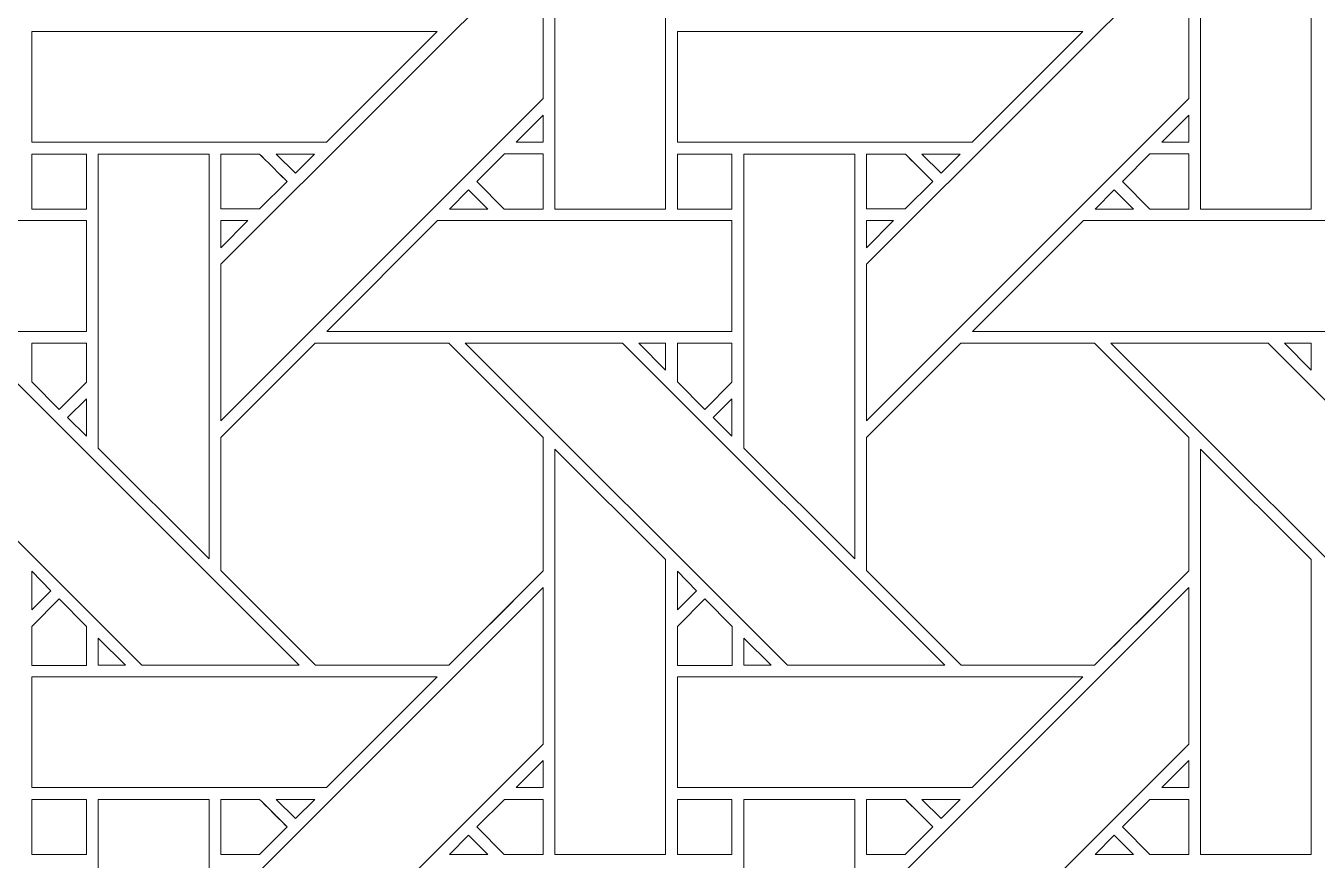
# Model space of a CAD drawing. Header units: inches. Extents: x 4.9 to 19.9, y 1.6 to 16.6.
# Drawn here: x 14.231 to 16.129, y 9.046 to 10.272 of the extents above; entities that cross this region are included whole.
import ezdxf

# ---------------------------------------------------------------- set-up
doc = ezdxf.new("R2010")
doc.units = ezdxf.units.IN
doc.header["$MEASUREMENT"] = 0
doc.layers.add('Design', color=7, linetype='Continuous', lineweight=0)

msp = doc.modelspace()

# ---------------------------------------------------------------- linework, layer by layer
at = {"layer": 'Design'}
for points, knots in [([(12.3829, 16.5948), (8.2407, 16.5948), (4.8829, 13.2369), (4.8829, 9.0948), (4.8829, 4.9526), (8.2407, 1.5948), (12.3829, 1.5948), (16.525, 1.5948), (19.8829, 4.9526), (19.8829, 9.0948), (19.8829, 13.2369), (16.525, 16.5948), (12.3829, 16.5948)], [0, 0, 0, 0, 1, 1, 1, 2, 2, 2, 3, 3, 3, 4, 4, 4, 4]), ([(12.3829, 15.6543), (8.7601, 15.6543), (5.8233, 12.7175), (5.8233, 9.0948), (5.8233, 5.472), (8.7601, 2.5353), (12.3829, 2.5353), (16.0056, 2.5353), (18.9424, 5.472), (18.9424, 9.0948), (18.9424, 12.7175), (16.0056, 15.6543), (12.3829, 15.6543)], [0, 0, 0, 0, 1, 1, 1, 2, 2, 2, 3, 3, 3, 4, 4, 4, 4]), ([(15.0087, 10.0031), (15.0087, 10.0031), (15.0087, 10.599), (15.0087, 10.599), (15.0087, 10.599), (15.1714, 10.4368), (15.1714, 10.4368), (15.1714, 10.4368), (15.1714, 10.0031), (15.1714, 10.0031), (15.1714, 10.0031), (15.0087, 10.0031), (15.0087, 10.0031)], [0, 0, 0, 0, 1, 1, 1, 2, 2, 2, 3, 3, 3, 4, 4, 4, 4]), ([(15.9574, 10.0031), (15.9574, 10.0031), (15.9574, 10.599), (15.9574, 10.599), (15.9574, 10.599), (16.1201, 10.4368), (16.1201, 10.4368), (16.1201, 10.4368), (16.1201, 10.0031), (16.1201, 10.0031), (16.1201, 10.0031), (15.9574, 10.0031), (15.9574, 10.0031)], [0, 0, 0, 0, 1, 1, 1, 2, 2, 2, 3, 3, 3, 4, 4, 4, 4]), ([(14.9915, 10.1654), (14.9915, 10.1654), (14.5179, 9.6917), (14.5179, 9.6917), (14.5179, 9.6917), (14.5179, 9.9218), (14.5179, 9.9218), (14.5179, 9.9218), (14.9915, 10.3954), (14.9915, 10.3954), (14.9915, 10.3954), (14.9915, 10.1654), (14.9915, 10.1654)], [0, 0, 0, 0, 1, 1, 1, 2, 2, 2, 3, 3, 3, 4, 4, 4, 4]), ([(15.4666, 9.6917), (15.4666, 9.6917), (15.4666, 9.9218), (15.4666, 9.9218), (15.4666, 9.9218), (15.9403, 10.3954), (15.9403, 10.3954), (15.9403, 10.3954), (15.9403, 10.1654), (15.9403, 10.1654), (15.9403, 10.1654), (15.4666, 9.6917), (15.4666, 9.6917)], [0, 0, 0, 0, 1, 1, 1, 2, 2, 2, 3, 3, 3, 4, 4, 4, 4]), ([(14.8357, 10.2639), (14.8357, 10.2639), (14.673, 10.1012), (14.673, 10.1012), (14.673, 10.1012), (14.24, 10.1012), (14.24, 10.1012), (14.24, 10.1012), (14.24, 10.2639), (14.24, 10.2639), (14.24, 10.2639), (14.8357, 10.2639), (14.8357, 10.2639)], [0, 0, 0, 0, 1, 1, 1, 2, 2, 2, 3, 3, 3, 4, 4, 4, 4]), ([(15.6217, 10.1012), (15.6217, 10.1012), (15.1887, 10.1012), (15.1887, 10.1012), (15.1887, 10.1012), (15.1887, 10.2639), (15.1887, 10.2639), (15.1887, 10.2639), (15.7844, 10.2639), (15.7844, 10.2639), (15.7844, 10.2639), (15.6217, 10.1012), (15.6217, 10.1012)], [0, 0, 0, 0, 1, 1, 1, 2, 2, 2, 3, 3, 3, 4, 4, 4, 4]), ([(14.9517, 10.1012), (14.9517, 10.1012), (14.9915, 10.141), (14.9915, 10.141), (14.9915, 10.141), (14.9915, 10.1012), (14.9915, 10.1012), (14.9915, 10.1012), (14.9517, 10.1012), (14.9517, 10.1012)], [0, 0, 0, 0, 1, 1, 1, 2, 2, 2, 3, 3, 3, 3]), ([(15.9403, 10.141), (15.9403, 10.141), (15.9403, 10.1012), (15.9403, 10.1012), (15.9403, 10.1012), (15.9005, 10.1012), (15.9005, 10.1012), (15.9005, 10.1012), (15.9403, 10.141), (15.9403, 10.141)], [0, 0, 0, 0, 1, 1, 1, 2, 2, 2, 3, 3, 3, 3]), ([(14.3203, 10.0031), (14.3203, 10.0031), (14.24, 10.0031), (14.24, 10.0031), (14.24, 10.0031), (14.24, 10.0839), (14.24, 10.0839), (14.24, 10.0839), (14.3203, 10.0839), (14.3203, 10.0839), (14.3203, 10.0839), (14.3203, 10.0031), (14.3203, 10.0031)], [0, 0, 0, 0, 1, 1, 1, 2, 2, 2, 3, 3, 3, 4, 4, 4, 4]), ([(14.24, 10.0031), (14.24, 10.0031), (14.24, 10.0839), (14.24, 10.0839), (14.24, 10.0839), (14.3203, 10.0839), (14.3203, 10.0839), (14.3203, 10.0839), (14.3203, 10.0031), (14.3203, 10.0031), (14.3203, 10.0031), (14.24, 10.0031), (14.24, 10.0031)], [0, 0, 0, 0, 1, 1, 1, 2, 2, 2, 3, 3, 3, 4, 4, 4, 4]), ([(14.3378, 9.6517), (14.3378, 9.6517), (14.3378, 10.0839), (14.3378, 10.0839), (14.3378, 10.0839), (14.5007, 10.0839), (14.5007, 10.0839), (14.5007, 10.0839), (14.5007, 9.4888), (14.5007, 9.4888), (14.5007, 9.4888), (14.3378, 9.6517), (14.3378, 9.6517)], [0, 0, 0, 0, 1, 1, 1, 2, 2, 2, 3, 3, 3, 4, 4, 4, 4]), ([(14.5179, 10.0032), (14.5179, 10.0032), (14.5179, 10.0839), (14.5179, 10.0839), (14.5179, 10.0839), (14.5749, 10.0839), (14.5749, 10.0839), (14.5801, 10.0788), (14.6108, 10.048), (14.6153, 10.0436), (14.6153, 10.0436), (14.5748, 10.0032), (14.5748, 10.0032), (14.5748, 10.0032), (14.5179, 10.0032), (14.5179, 10.0032)], [0, 0, 0, 0, 1, 1, 1, 2, 2, 2, 3, 3, 3, 4, 4, 4, 5, 5, 5, 5]), ([(14.6153, 10.0436), (14.6153, 10.0436), (14.5748, 10.0032), (14.5748, 10.0032), (14.5748, 10.0032), (14.5179, 10.0032), (14.5179, 10.0032), (14.5179, 10.0032), (14.5179, 10.0839), (14.5179, 10.0839), (14.5179, 10.0839), (14.5749, 10.0839), (14.5749, 10.0839), (14.58, 10.0789), (14.6107, 10.0481), (14.6153, 10.0436)], [0, 0, 0, 0, 1, 1, 1, 2, 2, 2, 3, 3, 3, 4, 4, 4, 5, 5, 5, 5]), ([(14.5993, 10.0839), (14.5993, 10.0839), (14.6557, 10.0839), (14.6557, 10.0839), (14.6557, 10.0839), (14.6275, 10.0557), (14.6275, 10.0557), (14.6275, 10.0557), (14.5993, 10.0839), (14.5993, 10.0839)], [0, 0, 0, 0, 1, 1, 1, 2, 2, 2, 3, 3, 3, 3]), ([(14.9344, 10.0031), (14.9344, 10.0031), (14.8941, 10.0435), (14.8941, 10.0435), (14.8941, 10.0435), (14.9345, 10.084), (14.9345, 10.084), (14.9345, 10.084), (14.9915, 10.084), (14.9915, 10.084), (14.9915, 10.084), (14.9915, 10.0031), (14.9915, 10.0031), (14.9915, 10.0031), (14.9344, 10.0031), (14.9344, 10.0031)], [0, 0, 0, 0, 1, 1, 1, 2, 2, 2, 3, 3, 3, 4, 4, 4, 5, 5, 5, 5]), ([(14.9915, 10.0031), (14.9915, 10.0031), (14.9344, 10.0031), (14.9344, 10.0031), (14.9344, 10.0031), (14.8941, 10.0435), (14.8941, 10.0435), (14.8941, 10.0435), (14.9345, 10.084), (14.9345, 10.084), (14.9345, 10.084), (14.9915, 10.084), (14.9915, 10.084), (14.9915, 10.084), (14.9915, 10.0031), (14.9915, 10.0031)], [0, 0, 0, 0, 1, 1, 1, 2, 2, 2, 3, 3, 3, 4, 4, 4, 5, 5, 5, 5]), ([(15.1887, 10.0839), (15.1887, 10.0839), (15.269, 10.0839), (15.269, 10.0839), (15.269, 10.0839), (15.269, 10.0031), (15.269, 10.0031), (15.269, 10.0031), (15.1887, 10.0031), (15.1887, 10.0031), (15.1887, 10.0031), (15.1887, 10.0839), (15.1887, 10.0839)], [0, 0, 0, 0, 1, 1, 1, 2, 2, 2, 3, 3, 3, 4, 4, 4, 4]), ([(15.269, 10.0031), (15.269, 10.0031), (15.1887, 10.0031), (15.1887, 10.0031), (15.1887, 10.0031), (15.1887, 10.0839), (15.1887, 10.0839), (15.1887, 10.0839), (15.269, 10.0839), (15.269, 10.0839), (15.269, 10.0839), (15.269, 10.0031), (15.269, 10.0031)], [0, 0, 0, 0, 1, 1, 1, 2, 2, 2, 3, 3, 3, 4, 4, 4, 4]), ([(15.2865, 9.6517), (15.2865, 9.6517), (15.2865, 10.0839), (15.2865, 10.0839), (15.2865, 10.0839), (15.4494, 10.0839), (15.4494, 10.0839), (15.4494, 10.0839), (15.4494, 9.4888), (15.4494, 9.4888), (15.4494, 9.4888), (15.2865, 9.6517), (15.2865, 9.6517)], [0, 0, 0, 0, 1, 1, 1, 2, 2, 2, 3, 3, 3, 4, 4, 4, 4]), ([(15.5237, 10.0839), (15.5288, 10.0788), (15.5596, 10.048), (15.564, 10.0436), (15.564, 10.0436), (15.5236, 10.0032), (15.5236, 10.0032), (15.5236, 10.0032), (15.4666, 10.0032), (15.4666, 10.0032), (15.4666, 10.0032), (15.4666, 10.0839), (15.4666, 10.0839), (15.4666, 10.0839), (15.5237, 10.0839), (15.5237, 10.0839)], [0, 0, 0, 0, 1, 1, 1, 2, 2, 2, 3, 3, 3, 4, 4, 4, 5, 5, 5, 5]), ([(15.564, 10.0436), (15.564, 10.0436), (15.5236, 10.0032), (15.5236, 10.0032), (15.5236, 10.0032), (15.4666, 10.0032), (15.4666, 10.0032), (15.4666, 10.0032), (15.4666, 10.0839), (15.4666, 10.0839), (15.4666, 10.0839), (15.5237, 10.0839), (15.5237, 10.0839), (15.5237, 10.0839), (15.564, 10.0436), (15.564, 10.0436)], [0, 0, 0, 0, 1, 1, 1, 2, 2, 2, 3, 3, 3, 4, 4, 4, 5, 5, 5, 5]), ([(15.548, 10.0839), (15.548, 10.0839), (15.6045, 10.0839), (15.6045, 10.0839), (15.6045, 10.0839), (15.5762, 10.0557), (15.5762, 10.0557), (15.5762, 10.0557), (15.548, 10.0839), (15.548, 10.0839)], [0, 0, 0, 0, 1, 1, 1, 2, 2, 2, 3, 3, 3, 3]), ([(15.8832, 10.0031), (15.8832, 10.0031), (15.8428, 10.0435), (15.8428, 10.0435), (15.8428, 10.0435), (15.8832, 10.084), (15.8832, 10.084), (15.8832, 10.084), (15.9403, 10.084), (15.9403, 10.084), (15.9403, 10.084), (15.9403, 10.0031), (15.9403, 10.0031), (15.9403, 10.0031), (15.8832, 10.0031), (15.8832, 10.0031)], [0, 0, 0, 0, 1, 1, 1, 2, 2, 2, 3, 3, 3, 4, 4, 4, 5, 5, 5, 5]), ([(15.9403, 10.0031), (15.9403, 10.0031), (15.8832, 10.0031), (15.8832, 10.0031), (15.8832, 10.0031), (15.8428, 10.0435), (15.8428, 10.0435), (15.8428, 10.0435), (15.8832, 10.084), (15.8832, 10.084), (15.8832, 10.084), (15.9403, 10.084), (15.9403, 10.084), (15.9403, 10.084), (15.9403, 10.0031), (15.9403, 10.0031)], [0, 0, 0, 0, 1, 1, 1, 2, 2, 2, 3, 3, 3, 4, 4, 4, 5, 5, 5, 5]), ([(14.8537, 10.0031), (14.8537, 10.0031), (14.8819, 10.0314), (14.8819, 10.0314), (14.8819, 10.0314), (14.9102, 10.0031), (14.9102, 10.0031), (14.9102, 10.0031), (14.8537, 10.0031), (14.8537, 10.0031)], [0, 0, 0, 0, 1, 1, 1, 2, 2, 2, 3, 3, 3, 3]), ([(15.8307, 10.0314), (15.8307, 10.0314), (15.8589, 10.0031), (15.8589, 10.0031), (15.8589, 10.0031), (15.8024, 10.0031), (15.8024, 10.0031), (15.8024, 10.0031), (15.8307, 10.0314), (15.8307, 10.0314)], [0, 0, 0, 0, 1, 1, 1, 2, 2, 2, 3, 3, 3, 3]), ([(14.3203, 9.986), (14.3203, 9.986), (14.3203, 9.8232), (14.3203, 9.8232), (14.3203, 9.8232), (13.725, 9.8232), (13.725, 9.8232), (13.725, 9.8232), (13.8878, 9.986), (13.8878, 9.986), (13.8878, 9.986), (14.3203, 9.986), (14.3203, 9.986)], [0, 0, 0, 0, 1, 1, 1, 2, 2, 2, 3, 3, 3, 4, 4, 4, 4]), ([(14.5577, 9.986), (14.5577, 9.986), (14.5179, 9.9462), (14.5179, 9.9462), (14.5179, 9.9462), (14.5179, 9.986), (14.5179, 9.986), (14.5179, 9.986), (14.5577, 9.986), (14.5577, 9.986)], [0, 0, 0, 0, 1, 1, 1, 2, 2, 2, 3, 3, 3, 3]), ([(15.269, 9.986), (15.269, 9.986), (15.269, 9.8232), (15.269, 9.8232), (15.269, 9.8232), (14.6737, 9.8232), (14.6737, 9.8232), (14.6737, 9.8232), (14.8365, 9.986), (14.8365, 9.986), (14.8365, 9.986), (15.269, 9.986), (15.269, 9.986)], [0, 0, 0, 0, 1, 1, 1, 2, 2, 2, 3, 3, 3, 4, 4, 4, 4]), ([(15.5064, 9.986), (15.5064, 9.986), (15.4666, 9.9462), (15.4666, 9.9462), (15.4666, 9.9462), (15.4666, 9.986), (15.4666, 9.986), (15.4666, 9.986), (15.5064, 9.986), (15.5064, 9.986)], [0, 0, 0, 0, 1, 1, 1, 2, 2, 2, 3, 3, 3, 3]), ([(16.2177, 9.986), (16.2177, 9.986), (16.2177, 9.8232), (16.2177, 9.8232), (16.2177, 9.8232), (15.6224, 9.8232), (15.6224, 9.8232), (15.6224, 9.8232), (15.7853, 9.986), (15.7853, 9.986), (15.7853, 9.986), (16.2177, 9.986), (16.2177, 9.986)], [0, 0, 0, 0, 1, 1, 1, 2, 2, 2, 3, 3, 3, 4, 4, 4, 4]), ([(14.6329, 9.3324), (14.6329, 9.3324), (14.4018, 9.3324), (14.4018, 9.3324), (14.4018, 9.3324), (13.9283, 9.8061), (13.9283, 9.8061), (13.9283, 9.8061), (14.1592, 9.8061), (14.1592, 9.8061), (14.1592, 9.8061), (14.6329, 9.3324), (14.6329, 9.3324)], [0, 0, 0, 0, 1, 1, 1, 2, 2, 2, 3, 3, 3, 4, 4, 4, 4]), ([(14.3203, 9.8061), (14.3203, 9.8061), (14.3203, 9.7485), (14.3203, 9.7485), (14.3203, 9.7485), (14.2803, 9.7085), (14.2803, 9.7085), (14.2803, 9.7085), (14.24, 9.7489), (14.24, 9.7489), (14.24, 9.7489), (14.24, 9.8061), (14.24, 9.8061), (14.24, 9.8061), (14.3203, 9.8061), (14.3203, 9.8061)], [0, 0, 0, 0, 1, 1, 1, 2, 2, 2, 3, 3, 3, 4, 4, 4, 5, 5, 5, 5]), ([(14.2803, 9.7085), (14.2803, 9.7085), (14.24, 9.7489), (14.24, 9.7489), (14.24, 9.7489), (14.24, 9.8061), (14.24, 9.8061), (14.24, 9.8061), (14.3203, 9.8061), (14.3203, 9.8061), (14.3203, 9.8061), (14.3203, 9.7485), (14.3203, 9.7485), (14.3203, 9.7485), (14.2803, 9.7085), (14.2803, 9.7085)], [0, 0, 0, 0, 1, 1, 1, 2, 2, 2, 3, 3, 3, 4, 4, 4, 5, 5, 5, 5]), ([(14.8528, 9.3324), (14.8528, 9.3324), (14.6571, 9.3324), (14.6571, 9.3324), (14.6571, 9.3324), (14.5179, 9.4717), (14.5179, 9.4717), (14.5179, 9.4717), (14.5179, 9.6673), (14.5179, 9.6673), (14.5179, 9.6673), (14.6566, 9.8061), (14.6566, 9.8061), (14.6566, 9.8061), (14.8528, 9.8061), (14.8528, 9.8061), (14.8528, 9.8061), (14.9915, 9.6673), (14.9915, 9.6673), (14.9915, 9.6673), (14.9915, 9.4711), (14.9915, 9.4711), (14.9737, 9.4532), (14.8618, 9.3414), (14.8528, 9.3324)], [0, 0, 0, 0, 1, 1, 1, 2, 2, 2, 3, 3, 3, 4, 4, 4, 5, 5, 5, 6, 6, 6, 7, 7, 7, 8, 8, 8, 8]), ([(14.9915, 9.4711), (14.9733, 9.4528), (14.8615, 9.3411), (14.8528, 9.3324), (14.8528, 9.3324), (14.6571, 9.3324), (14.6571, 9.3324), (14.6571, 9.3324), (14.5179, 9.4717), (14.5179, 9.4717), (14.5179, 9.4717), (14.5179, 9.6673), (14.5179, 9.6673), (14.5179, 9.6673), (14.6566, 9.8061), (14.6566, 9.8061), (14.6566, 9.8061), (14.8528, 9.8061), (14.8528, 9.8061), (14.8528, 9.8061), (14.9915, 9.6673), (14.9915, 9.6673), (14.9915, 9.6673), (14.9915, 9.4711), (14.9915, 9.4711)], [0, 0, 0, 0, 1, 1, 1, 2, 2, 2, 3, 3, 3, 4, 4, 4, 5, 5, 5, 6, 6, 6, 7, 7, 7, 8, 8, 8, 8]), ([(15.5816, 9.3324), (15.5816, 9.3324), (15.3506, 9.3324), (15.3506, 9.3324), (15.3506, 9.3324), (14.877, 9.8061), (14.877, 9.8061), (14.877, 9.8061), (15.1079, 9.8061), (15.1079, 9.8061), (15.1079, 9.8061), (15.5816, 9.3324), (15.5816, 9.3324)], [0, 0, 0, 0, 1, 1, 1, 2, 2, 2, 3, 3, 3, 4, 4, 4, 4]), ([(15.1321, 9.8061), (15.1321, 9.8061), (15.1715, 9.8061), (15.1715, 9.8061), (15.1715, 9.8061), (15.1715, 9.7662), (15.1715, 9.7662), (15.1715, 9.7662), (15.1321, 9.8061), (15.1321, 9.8061)], [0, 0, 0, 0, 1, 1, 1, 2, 2, 2, 3, 3, 3, 3]), ([(15.269, 9.8061), (15.269, 9.8061), (15.269, 9.7485), (15.269, 9.7485), (15.269, 9.7485), (15.2291, 9.7085), (15.2291, 9.7085), (15.2291, 9.7085), (15.1887, 9.7489), (15.1887, 9.7489), (15.1887, 9.7489), (15.1887, 9.8061), (15.1887, 9.8061), (15.1887, 9.8061), (15.269, 9.8061), (15.269, 9.8061)], [0, 0, 0, 0, 1, 1, 1, 2, 2, 2, 3, 3, 3, 4, 4, 4, 5, 5, 5, 5]), ([(15.2291, 9.7085), (15.2291, 9.7085), (15.1887, 9.7489), (15.1887, 9.7489), (15.1887, 9.7489), (15.1887, 9.8061), (15.1887, 9.8061), (15.1887, 9.8061), (15.269, 9.8061), (15.269, 9.8061), (15.269, 9.8061), (15.269, 9.7485), (15.269, 9.7485), (15.269, 9.7485), (15.2291, 9.7085), (15.2291, 9.7085)], [0, 0, 0, 0, 1, 1, 1, 2, 2, 2, 3, 3, 3, 4, 4, 4, 5, 5, 5, 5]), ([(15.6053, 9.8061), (15.6053, 9.8061), (15.8015, 9.8061), (15.8015, 9.8061), (15.8015, 9.8061), (15.9403, 9.6673), (15.9403, 9.6673), (15.9403, 9.6673), (15.9403, 9.4711), (15.9403, 9.4711), (15.9225, 9.4532), (15.8105, 9.3414), (15.8016, 9.3324), (15.8016, 9.3324), (15.6058, 9.3324), (15.6058, 9.3324), (15.6058, 9.3324), (15.4666, 9.4717), (15.4666, 9.4717), (15.4666, 9.4717), (15.4666, 9.6673), (15.4666, 9.6673), (15.4666, 9.6673), (15.6053, 9.8061), (15.6053, 9.8061)], [0, 0, 0, 0, 1, 1, 1, 2, 2, 2, 3, 3, 3, 4, 4, 4, 5, 5, 5, 6, 6, 6, 7, 7, 7, 8, 8, 8, 8]), ([(15.9403, 9.4711), (15.9227, 9.4534), (15.8107, 9.3416), (15.8016, 9.3324), (15.8016, 9.3324), (15.6058, 9.3324), (15.6058, 9.3324), (15.6058, 9.3324), (15.4666, 9.4717), (15.4666, 9.4717), (15.4666, 9.4717), (15.4666, 9.6673), (15.4666, 9.6673), (15.4666, 9.6673), (15.6053, 9.8061), (15.6053, 9.8061), (15.6053, 9.8061), (15.8015, 9.8061), (15.8015, 9.8061), (15.8015, 9.8061), (15.9403, 9.6673), (15.9403, 9.6673), (15.9403, 9.6673), (15.9403, 9.4711), (15.9403, 9.4711)], [0, 0, 0, 0, 1, 1, 1, 2, 2, 2, 3, 3, 3, 4, 4, 4, 5, 5, 5, 6, 6, 6, 7, 7, 7, 8, 8, 8, 8]), ([(16.5303, 9.3324), (16.5303, 9.3324), (16.2993, 9.3324), (16.2993, 9.3324), (16.2993, 9.3324), (15.8257, 9.8061), (15.8257, 9.8061), (15.8257, 9.8061), (16.0567, 9.8061), (16.0567, 9.8061), (16.0567, 9.8061), (16.5303, 9.3324), (16.5303, 9.3324)], [0, 0, 0, 0, 1, 1, 1, 2, 2, 2, 3, 3, 3, 4, 4, 4, 4]), ([(16.0808, 9.8061), (16.0808, 9.8061), (16.1202, 9.8061), (16.1202, 9.8061), (16.1202, 9.8061), (16.1202, 9.7662), (16.1202, 9.7662), (16.1202, 9.7662), (16.0808, 9.8061), (16.0808, 9.8061)], [0, 0, 0, 0, 1, 1, 1, 2, 2, 2, 3, 3, 3, 3]), ([(14.3203, 9.7242), (14.3203, 9.7242), (14.3203, 9.6691), (14.3203, 9.6691), (14.3203, 9.6691), (14.2925, 9.6964), (14.2925, 9.6964), (14.2925, 9.6964), (14.3203, 9.7242), (14.3203, 9.7242)], [0, 0, 0, 0, 1, 1, 1, 2, 2, 2, 3, 3, 3, 3]), ([(15.269, 9.7242), (15.269, 9.7242), (15.269, 9.6691), (15.269, 9.6691), (15.269, 9.6691), (15.2412, 9.6964), (15.2412, 9.6964), (15.2412, 9.6964), (15.269, 9.7242), (15.269, 9.7242)], [0, 0, 0, 0, 1, 1, 1, 2, 2, 2, 3, 3, 3, 3]), ([(15.0087, 9.0544), (15.0087, 9.0544), (15.0087, 9.6503), (15.0087, 9.6503), (15.0087, 9.6503), (15.1714, 9.4881), (15.1714, 9.4881), (15.1714, 9.4881), (15.1714, 9.0544), (15.1714, 9.0544), (15.1714, 9.0544), (15.0087, 9.0544), (15.0087, 9.0544)], [0, 0, 0, 0, 1, 1, 1, 2, 2, 2, 3, 3, 3, 4, 4, 4, 4]), ([(15.9574, 9.0544), (15.9574, 9.0544), (15.9574, 9.6503), (15.9574, 9.6503), (15.9574, 9.6503), (16.1201, 9.4881), (16.1201, 9.4881), (16.1201, 9.4881), (16.1201, 9.0544), (16.1201, 9.0544), (16.1201, 9.0544), (15.9574, 9.0544), (15.9574, 9.0544)], [0, 0, 0, 0, 1, 1, 1, 2, 2, 2, 3, 3, 3, 4, 4, 4, 4]), ([(14.24, 9.4138), (14.24, 9.4138), (14.24, 9.4706), (14.24, 9.4706), (14.24, 9.4706), (14.2682, 9.442), (14.2682, 9.442), (14.2682, 9.442), (14.24, 9.4138), (14.24, 9.4138)], [0, 0, 0, 0, 1, 1, 1, 2, 2, 2, 3, 3, 3, 3]), ([(15.1887, 9.4138), (15.1887, 9.4138), (15.1887, 9.4706), (15.1887, 9.4706), (15.1887, 9.4706), (15.2169, 9.442), (15.2169, 9.442), (15.2169, 9.442), (15.1887, 9.4138), (15.1887, 9.4138)], [0, 0, 0, 0, 1, 1, 1, 2, 2, 2, 3, 3, 3, 3]), ([(14.9915, 9.2166), (14.9915, 9.2166), (14.5179, 8.743), (14.5179, 8.743), (14.5179, 8.743), (14.5179, 8.9731), (14.5179, 8.9731), (14.5179, 8.9731), (14.9915, 9.4467), (14.9915, 9.4467), (14.9915, 9.4467), (14.9915, 9.2166), (14.9915, 9.2166)], [0, 0, 0, 0, 1, 1, 1, 2, 2, 2, 3, 3, 3, 4, 4, 4, 4]), ([(15.4666, 8.9731), (15.4666, 8.9731), (15.9403, 9.4467), (15.9403, 9.4467), (15.9403, 9.4467), (15.9403, 9.2166), (15.9403, 9.2166), (15.9403, 9.2166), (15.4666, 8.743), (15.4666, 8.743), (15.4666, 8.743), (15.4666, 8.9731), (15.4666, 8.9731)], [0, 0, 0, 0, 1, 1, 1, 2, 2, 2, 3, 3, 3, 4, 4, 4, 4]), ([(14.24, 9.3322), (14.24, 9.3322), (14.24, 9.3895), (14.24, 9.3895), (14.24, 9.3895), (14.2803, 9.4298), (14.2803, 9.4298), (14.2803, 9.4298), (14.3207, 9.3895), (14.3207, 9.3895), (14.3207, 9.3895), (14.3207, 9.3322), (14.3207, 9.3322), (14.3207, 9.3322), (14.24, 9.3322), (14.24, 9.3322)], [0, 0, 0, 0, 1, 1, 1, 2, 2, 2, 3, 3, 3, 4, 4, 4, 5, 5, 5, 5]), ([(14.2803, 9.4298), (14.2803, 9.4298), (14.3207, 9.3895), (14.3207, 9.3895), (14.3207, 9.3895), (14.3207, 9.3322), (14.3207, 9.3322), (14.3207, 9.3322), (14.24, 9.3322), (14.24, 9.3322), (14.24, 9.3322), (14.24, 9.3895), (14.24, 9.3895), (14.24, 9.3895), (14.2803, 9.4298), (14.2803, 9.4298)], [0, 0, 0, 0, 1, 1, 1, 2, 2, 2, 3, 3, 3, 4, 4, 4, 5, 5, 5, 5]), ([(15.1887, 9.3322), (15.1887, 9.3322), (15.1887, 9.3895), (15.1887, 9.3895), (15.1887, 9.3895), (15.2291, 9.4298), (15.2291, 9.4298), (15.2291, 9.4298), (15.2694, 9.3895), (15.2694, 9.3895), (15.2694, 9.3895), (15.2694, 9.3322), (15.2694, 9.3322), (15.2694, 9.3322), (15.1887, 9.3322), (15.1887, 9.3322)], [0, 0, 0, 0, 1, 1, 1, 2, 2, 2, 3, 3, 3, 4, 4, 4, 5, 5, 5, 5]), ([(15.2291, 9.4298), (15.2291, 9.4298), (15.2694, 9.3895), (15.2694, 9.3895), (15.2694, 9.3895), (15.2694, 9.3322), (15.2694, 9.3322), (15.2694, 9.3322), (15.1887, 9.3322), (15.1887, 9.3322), (15.1887, 9.3322), (15.1887, 9.3895), (15.1887, 9.3895), (15.1887, 9.3895), (15.2291, 9.4298), (15.2291, 9.4298)], [0, 0, 0, 0, 1, 1, 1, 2, 2, 2, 3, 3, 3, 4, 4, 4, 5, 5, 5, 5]), ([(14.3379, 9.3324), (14.3379, 9.3324), (14.3379, 9.3722), (14.3379, 9.3722), (14.3379, 9.3722), (14.3776, 9.3324), (14.3776, 9.3324), (14.3776, 9.3324), (14.3379, 9.3324), (14.3379, 9.3324)], [0, 0, 0, 0, 1, 1, 1, 2, 2, 2, 3, 3, 3, 3]), ([(15.2866, 9.3324), (15.2866, 9.3324), (15.2866, 9.3722), (15.2866, 9.3722), (15.2866, 9.3722), (15.3264, 9.3324), (15.3264, 9.3324), (15.3264, 9.3324), (15.2866, 9.3324), (15.2866, 9.3324)], [0, 0, 0, 0, 1, 1, 1, 2, 2, 2, 3, 3, 3, 3]), ([(14.8357, 9.3152), (14.8357, 9.3152), (14.673, 9.1525), (14.673, 9.1525), (14.673, 9.1525), (14.24, 9.1525), (14.24, 9.1525), (14.24, 9.1525), (14.24, 9.3152), (14.24, 9.3152), (14.24, 9.3152), (14.8357, 9.3152), (14.8357, 9.3152)], [0, 0, 0, 0, 1, 1, 1, 2, 2, 2, 3, 3, 3, 4, 4, 4, 4]), ([(15.1887, 9.1525), (15.1887, 9.1525), (15.1887, 9.3152), (15.1887, 9.3152), (15.1887, 9.3152), (15.7844, 9.3152), (15.7844, 9.3152), (15.7844, 9.3152), (15.6217, 9.1525), (15.6217, 9.1525), (15.6217, 9.1525), (15.1887, 9.1525), (15.1887, 9.1525)], [0, 0, 0, 0, 1, 1, 1, 2, 2, 2, 3, 3, 3, 4, 4, 4, 4]), ([(14.9517, 9.1525), (14.9517, 9.1525), (14.9915, 9.1923), (14.9915, 9.1923), (14.9915, 9.1923), (14.9915, 9.1525), (14.9915, 9.1525), (14.9915, 9.1525), (14.9517, 9.1525), (14.9517, 9.1525)], [0, 0, 0, 0, 1, 1, 1, 2, 2, 2, 3, 3, 3, 3]), ([(15.9403, 9.1923), (15.9403, 9.1923), (15.9403, 9.1525), (15.9403, 9.1525), (15.9403, 9.1525), (15.9005, 9.1525), (15.9005, 9.1525), (15.9005, 9.1525), (15.9403, 9.1923), (15.9403, 9.1923)], [0, 0, 0, 0, 1, 1, 1, 2, 2, 2, 3, 3, 3, 3]), ([(14.3203, 9.0544), (14.3203, 9.0544), (14.24, 9.0544), (14.24, 9.0544), (14.24, 9.0544), (14.24, 9.1352), (14.24, 9.1352), (14.24, 9.1352), (14.3203, 9.1352), (14.3203, 9.1352), (14.3203, 9.1352), (14.3203, 9.0544), (14.3203, 9.0544)], [0, 0, 0, 0, 1, 1, 1, 2, 2, 2, 3, 3, 3, 4, 4, 4, 4]), ([(14.3203, 9.1352), (14.3203, 9.1352), (14.3203, 9.0544), (14.3203, 9.0544), (14.3203, 9.0544), (14.24, 9.0544), (14.24, 9.0544), (14.24, 9.0544), (14.24, 9.1352), (14.24, 9.1352), (14.24, 9.1352), (14.3203, 9.1352), (14.3203, 9.1352)], [0, 0, 0, 0, 1, 1, 1, 2, 2, 2, 3, 3, 3, 4, 4, 4, 4]), ([(14.5007, 9.1352), (14.5007, 9.1352), (14.5007, 8.5401), (14.5007, 8.5401), (14.5007, 8.5401), (14.3378, 8.703), (14.3378, 8.703), (14.3378, 8.703), (14.3378, 9.1352), (14.3378, 9.1352), (14.3378, 9.1352), (14.5007, 9.1352), (14.5007, 9.1352)], [0, 0, 0, 0, 1, 1, 1, 2, 2, 2, 3, 3, 3, 4, 4, 4, 4]), ([(14.5179, 9.0544), (14.5179, 9.0544), (14.5179, 9.1352), (14.5179, 9.1352), (14.5179, 9.1352), (14.5749, 9.1352), (14.5749, 9.1352), (14.5801, 9.1301), (14.6108, 9.0993), (14.6153, 9.0948), (14.6153, 9.0948), (14.5748, 9.0544), (14.5748, 9.0544), (14.5748, 9.0544), (14.5179, 9.0544), (14.5179, 9.0544)], [0, 0, 0, 0, 1, 1, 1, 2, 2, 2, 3, 3, 3, 4, 4, 4, 5, 5, 5, 5]), ([(14.5179, 9.0544), (14.5179, 9.0544), (14.5179, 9.1352), (14.5179, 9.1352), (14.5179, 9.1352), (14.5749, 9.1352), (14.5749, 9.1352), (14.5803, 9.1298), (14.6111, 9.099), (14.6153, 9.0948), (14.6153, 9.0948), (14.5748, 9.0544), (14.5748, 9.0544), (14.5748, 9.0544), (14.5179, 9.0544), (14.5179, 9.0544)], [0, 0, 0, 0, 1, 1, 1, 2, 2, 2, 3, 3, 3, 4, 4, 4, 5, 5, 5, 5]), ([(14.5993, 9.1352), (14.5993, 9.1352), (14.6558, 9.1352), (14.6558, 9.1352), (14.6558, 9.1352), (14.6275, 9.107), (14.6275, 9.107), (14.6275, 9.107), (14.5993, 9.1352), (14.5993, 9.1352)], [0, 0, 0, 0, 1, 1, 1, 2, 2, 2, 3, 3, 3, 3]), ([(14.9344, 9.0544), (14.9344, 9.0544), (14.8941, 9.0948), (14.8941, 9.0948), (14.8941, 9.0948), (14.9345, 9.1352), (14.9345, 9.1352), (14.9345, 9.1352), (14.9915, 9.1352), (14.9915, 9.1352), (14.9915, 9.1352), (14.9915, 9.0544), (14.9915, 9.0544), (14.9915, 9.0544), (14.9344, 9.0544), (14.9344, 9.0544)], [0, 0, 0, 0, 1, 1, 1, 2, 2, 2, 3, 3, 3, 4, 4, 4, 5, 5, 5, 5]), ([(14.8941, 9.0948), (14.8941, 9.0948), (14.9345, 9.1352), (14.9345, 9.1352), (14.9345, 9.1352), (14.9915, 9.1352), (14.9915, 9.1352), (14.9915, 9.1352), (14.9915, 9.0544), (14.9915, 9.0544), (14.9915, 9.0544), (14.9344, 9.0544), (14.9344, 9.0544), (14.9344, 9.0544), (14.8941, 9.0948), (14.8941, 9.0948)], [0, 0, 0, 0, 1, 1, 1, 2, 2, 2, 3, 3, 3, 4, 4, 4, 5, 5, 5, 5]), ([(15.1887, 9.1352), (15.1887, 9.1352), (15.269, 9.1352), (15.269, 9.1352), (15.269, 9.1352), (15.269, 9.0544), (15.269, 9.0544), (15.269, 9.0544), (15.1887, 9.0544), (15.1887, 9.0544), (15.1887, 9.0544), (15.1887, 9.1352), (15.1887, 9.1352)], [0, 0, 0, 0, 1, 1, 1, 2, 2, 2, 3, 3, 3, 4, 4, 4, 4]), ([(15.1887, 9.0544), (15.1887, 9.0544), (15.1887, 9.1352), (15.1887, 9.1352), (15.1887, 9.1352), (15.269, 9.1352), (15.269, 9.1352), (15.269, 9.1352), (15.269, 9.0544), (15.269, 9.0544), (15.269, 9.0544), (15.1887, 9.0544), (15.1887, 9.0544)], [0, 0, 0, 0, 1, 1, 1, 2, 2, 2, 3, 3, 3, 4, 4, 4, 4]), ([(15.4494, 9.1352), (15.4494, 9.1352), (15.4494, 8.5401), (15.4494, 8.5401), (15.4494, 8.5401), (15.2865, 8.703), (15.2865, 8.703), (15.2865, 8.703), (15.2865, 9.1352), (15.2865, 9.1352), (15.2865, 9.1352), (15.4494, 9.1352), (15.4494, 9.1352)], [0, 0, 0, 0, 1, 1, 1, 2, 2, 2, 3, 3, 3, 4, 4, 4, 4]), ([(15.5237, 9.1352), (15.5288, 9.1301), (15.5596, 9.0993), (15.564, 9.0948), (15.564, 9.0948), (15.5236, 9.0544), (15.5236, 9.0544), (15.5236, 9.0544), (15.4666, 9.0544), (15.4666, 9.0544), (15.4666, 9.0544), (15.4666, 9.1352), (15.4666, 9.1352), (15.4666, 9.1352), (15.5237, 9.1352), (15.5237, 9.1352)], [0, 0, 0, 0, 1, 1, 1, 2, 2, 2, 3, 3, 3, 4, 4, 4, 5, 5, 5, 5]), ([(15.4666, 9.0544), (15.4666, 9.0544), (15.4666, 9.1352), (15.4666, 9.1352), (15.4666, 9.1352), (15.5237, 9.1352), (15.5237, 9.1352), (15.5294, 9.1295), (15.564, 9.0948), (15.564, 9.0948), (15.564, 9.0948), (15.5236, 9.0544), (15.5236, 9.0544), (15.5236, 9.0544), (15.4666, 9.0544), (15.4666, 9.0544)], [0, 0, 0, 0, 1, 1, 1, 2, 2, 2, 3, 3, 3, 4, 4, 4, 5, 5, 5, 5]), ([(15.548, 9.1352), (15.548, 9.1352), (15.6045, 9.1352), (15.6045, 9.1352), (15.6045, 9.1352), (15.5762, 9.107), (15.5762, 9.107), (15.5762, 9.107), (15.548, 9.1352), (15.548, 9.1352)], [0, 0, 0, 0, 1, 1, 1, 2, 2, 2, 3, 3, 3, 3]), ([(15.8832, 9.0544), (15.8832, 9.0544), (15.8428, 9.0948), (15.8428, 9.0948), (15.8428, 9.0948), (15.8832, 9.1352), (15.8832, 9.1352), (15.8832, 9.1352), (15.9403, 9.1352), (15.9403, 9.1352), (15.9403, 9.1352), (15.9403, 9.0544), (15.9403, 9.0544), (15.9403, 9.0544), (15.8832, 9.0544), (15.8832, 9.0544)], [0, 0, 0, 0, 1, 1, 1, 2, 2, 2, 3, 3, 3, 4, 4, 4, 5, 5, 5, 5]), ([(15.8428, 9.0948), (15.8428, 9.0948), (15.8832, 9.1352), (15.8832, 9.1352), (15.8832, 9.1352), (15.9403, 9.1352), (15.9403, 9.1352), (15.9403, 9.1352), (15.9403, 9.0544), (15.9403, 9.0544), (15.9403, 9.0544), (15.8832, 9.0544), (15.8832, 9.0544), (15.8832, 9.0544), (15.8428, 9.0948), (15.8428, 9.0948)], [0, 0, 0, 0, 1, 1, 1, 2, 2, 2, 3, 3, 3, 4, 4, 4, 5, 5, 5, 5]), ([(14.9102, 9.0544), (14.9102, 9.0544), (14.8537, 9.0544), (14.8537, 9.0544), (14.8537, 9.0544), (14.8819, 9.0827), (14.8819, 9.0827), (14.8819, 9.0827), (14.9102, 9.0544), (14.9102, 9.0544)], [0, 0, 0, 0, 1, 1, 1, 2, 2, 2, 3, 3, 3, 3]), ([(15.8307, 9.0827), (15.8307, 9.0827), (15.8589, 9.0544), (15.8589, 9.0544), (15.8589, 9.0544), (15.8024, 9.0544), (15.8024, 9.0544), (15.8024, 9.0544), (15.8307, 9.0827), (15.8307, 9.0827)], [0, 0, 0, 0, 1, 1, 1, 2, 2, 2, 3, 3, 3, 3])]:
    msp.add_open_spline(points, degree=3, knots=knots, dxfattribs=at)

doc.saveas('drawing.dxf')
